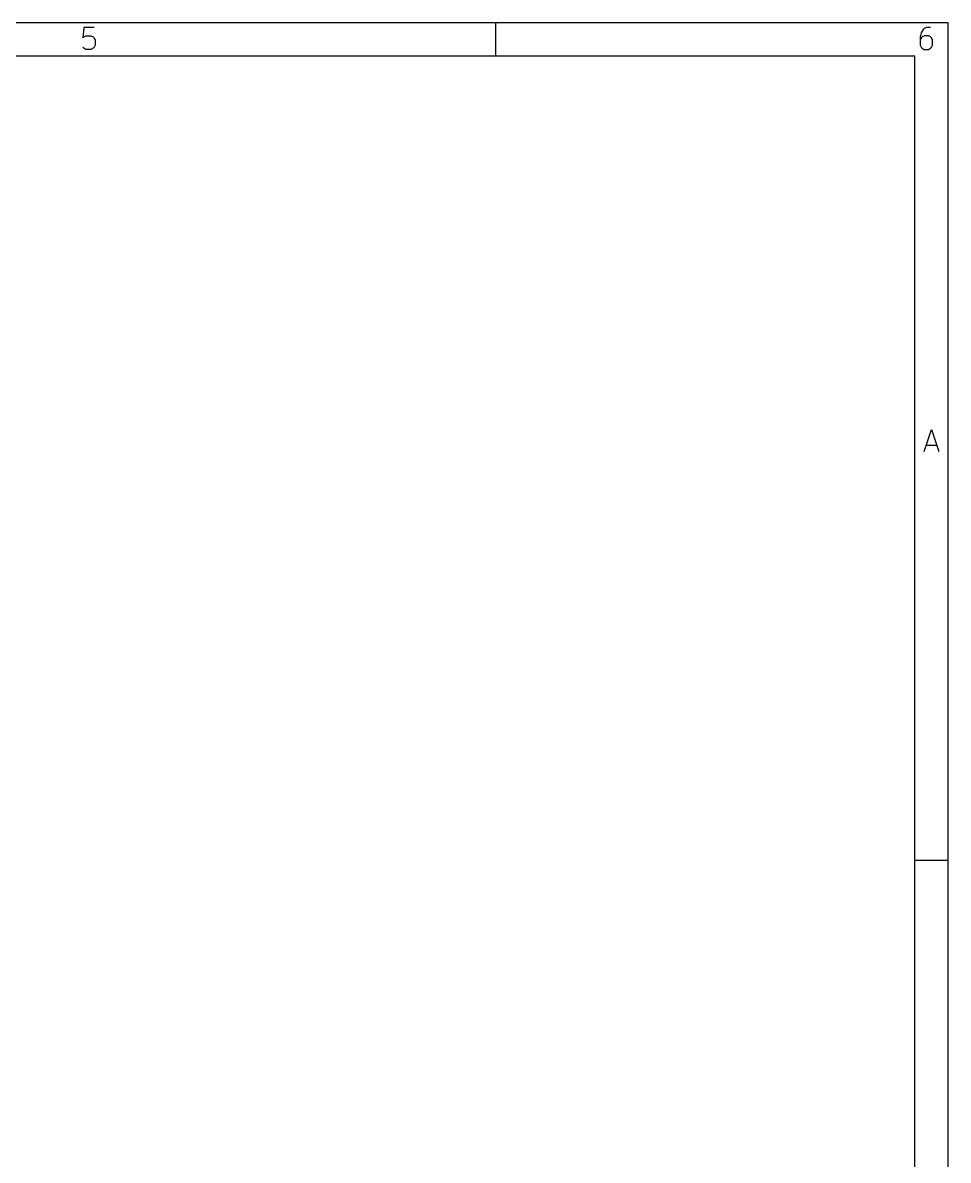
# Model space of a CAD drawing. Extents: x -66 to 211, y -177 to 13.
# Drawn here: x 156.2 to 211.4, y -54.8 to 13.1 of the extents above; entities that cross this region are included whole.
import ezdxf

# ---------------------------------------------------------------- set-up
doc = ezdxf.new("R2010")
doc.units = 0
doc.layers.add('BLACK', color=7, linetype='CONTINUOUS')

msp = doc.modelspace()

# ---------------------------------------------------------------- linework, layer by layer
at = {"layer": 'BLACK', "linetype": 'CONTINUOUS'}
for p, q in [((211.435, 13.0581), (-65.5675, 13.0581)), ((184.432, 11.0581), (184.432, 13.0581)), ((211.435, -176.949), (211.435, 13.0581)), ((159.817, 12.77), (159.755, 12.151)), ((160.436, 12.77), (159.817, 12.77)), ((159.817, 12.2129), (159.941, 12.2748)), ((159.941, 12.2748), (160.25, 12.2748)), ((160.25, 12.2748), (160.374, 12.2129)), ((209.817, 12.4605), (209.755, 12.2129)), ((209.941, 12.6462), (209.817, 12.4605)), ((210.003, 12.2748), (209.879, 12.2129)), ((210.003, 12.7081), (209.941, 12.6462)), ((210.127, 12.77), (210.003, 12.7081)), ((210.25, 12.2748), (210.003, 12.2748)), ((210.374, 12.77), (210.127, 12.77)), ((210.374, 12.2129), (210.25, 12.2748)), ((159.755, 12.151), (159.817, 12.2129)), ((159.817, 11.5319), (159.755, 11.5938)), ((160.374, 12.2129), (160.436, 12.151)), ((160.436, 11.5938), (160.374, 11.5319)), ((160.436, 12.151), (160.498, 12.0272)), ((160.498, 11.7176), (160.436, 11.5938)), ((160.498, 12.0272), (160.498, 11.7176)), ((209.755, 12.2129), (209.755, 11.7176)), ((209.817, 12.151), (209.755, 12.0272)), ((209.755, 11.7176), (209.817, 11.5938)), ((209.879, 12.2129), (209.817, 12.151)), ((209.817, 11.5938), (209.879, 11.5319)), ((210.436, 12.151), (210.374, 12.2129)), ((210.374, 11.5319), (210.436, 11.5938)), ((210.498, 12.0272), (210.436, 12.151)), ((210.436, 11.5938), (210.498, 11.7176)), ((210.498, 11.7176), (210.498, 12.0272)), ((209.435, 11.0581), (-63.5675, 11.0581)), ((159.941, 11.47), (159.817, 11.5319)), ((160.25, 11.47), (159.941, 11.47)), ((160.374, 11.5319), (160.25, 11.47)), ((209.435, -174.949), (209.435, 11.0581)), ((209.879, 11.5319), (210.003, 11.47)), ((210.003, 11.47), (210.25, 11.47)), ((210.25, 11.47), (210.374, 11.5319)), ((210.001, -12.53), (210.435, -11.23)), ((210.435, -11.23), (210.868, -12.53)), ((210.125, -12.1585), (210.744, -12.1585)), ((211.435, -36.9419), (209.435, -36.9419))]:
    msp.add_line(p, q, dxfattribs=at)

doc.saveas('drawing.dxf')
